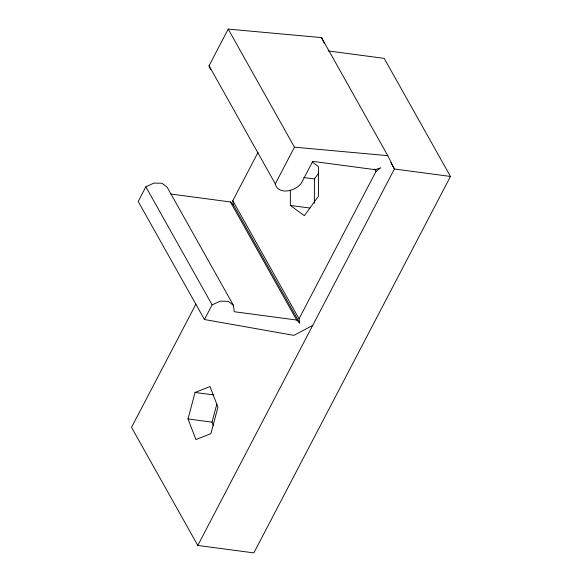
<?xml version="1.0" encoding="UTF-8"?>
<svg xmlns="http://www.w3.org/2000/svg" width="582" height="582" viewBox="0 0 582 582"><rect width="100%" height="100%" fill="white"/><g stroke="black" fill="none" stroke-linecap="round" stroke-linejoin="round"><path stroke-width="0.87" d="M312.178 162.022L318.485 166.641L318.412 196.301L304.35 215.696L290.345 205.431L290.382 190.154M314.382 203.234L314.433 178.965L318.601 173.218M188.008 418.96L195.057 392.457L210.015 386.564L217.93 407.167L210.888 433.663L195.923 439.563L188.008 418.96L212.037 422.154L213.303 425.449M212.037 422.154L216.81 404.206M258.03 152.375L232.785 200.71L299.046 318.783L299.672 323.039L296.682 320.035L234.219 311.719L233.411 305.266L167.15 187.193L161.927 183.25L153.975 183.097L145.849 186.786L138.189 201.452L204.449 319.525L293.939 335.356L312.709 325.418M210.837 69.614A15.692 10.978 -29.3 0 1 209.054 65.773L228.202 29.1L321.526 37.597L387.787 155.67L394.407 168.991L197.793 545.443L253.854 552.9L450.468 176.455L384.207 58.382L328.146 50.918M195.938 304.059L131.532 427.363L197.793 545.443M204.449 319.525L212.11 304.859L220.229 301.17L228.188 301.323L233.411 305.266M299.046 318.783L376.037 171.363L380.744 167.812L375.208 169.682L312.745 161.374L301.25 183.374A15.692 10.978 -29.3 0 1 285.82 191.02A15.692 10.978 -29.3 0 1 275.308 183.847L294.463 147.173L228.202 29.1M294.463 147.173L387.787 155.67M450.468 176.455L394.407 168.991L390.849 162.654M303.76 177.546L314.433 178.965M290.345 205.431L309.922 208.036M170.635 194.002L230.421 201.961L233.411 204.966L299.672 323.039M195.057 392.457L213.74 394.945M374.706 168.991L376.037 171.363M209.054 65.773L275.308 183.847M230.421 201.961L296.682 320.035M145.849 186.786L212.11 304.859M321.526 37.597L324.254 43.083M232.785 200.71L233.411 204.966"/></g></svg>
